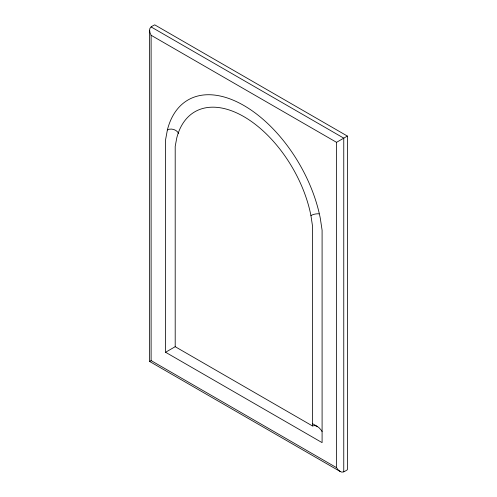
<?xml version="1.0" encoding="UTF-8"?>
<svg xmlns="http://www.w3.org/2000/svg" width="497" height="497" viewBox="0 0 497 497"><rect width="100%" height="100%" fill="white"/><g stroke="black" fill="none" stroke-linecap="round" stroke-linejoin="round"><path stroke-width="0.75" d="M149.622 30.242C149.317 27.211 152.56 25.981 154.735 24.85L347.378 136.072L347.378 469.74C345.309 471.057 342.619 473.243 340.153 471.467L149.622 361.468L149.622 30.242L150.013 32.721L151.119 35.275L151.119 360.605L149.802 361.369M151.119 35.275L336.537 142.328L347.378 136.072M165.569 352.261L322.093 442.628L322.093 230.161L320.273 218.183A111.57 64.417 60 0 0 243.828 105.476A111.57 64.417 60 0 0 167.39 129.916L165.569 139.794L165.569 352.261L175.199 346.701L312.458 425.941C316.533 424.357 320.161 428.358 322.093 431.508M151.119 26.937L343.762 138.154L343.762 471.821M312.582 423.711L317.272 426.42M151.119 360.605L336.537 467.652L338.196 469.889L340.153 471.467M175.199 346.701L175.199 146.416L176.739 138.067A97.921 56.534 60 0 1 243.828 116.615A97.921 56.534 60 0 1 310.923 215.543L312.458 225.657L312.458 425.941M336.537 142.328L336.537 467.652M167.39 129.916A6.821 4.79 14.2 0 1 178.566 133.625M310.923 215.543A6.821 2.839 -11.1 0 1 319.037 213.834"/></g></svg>
